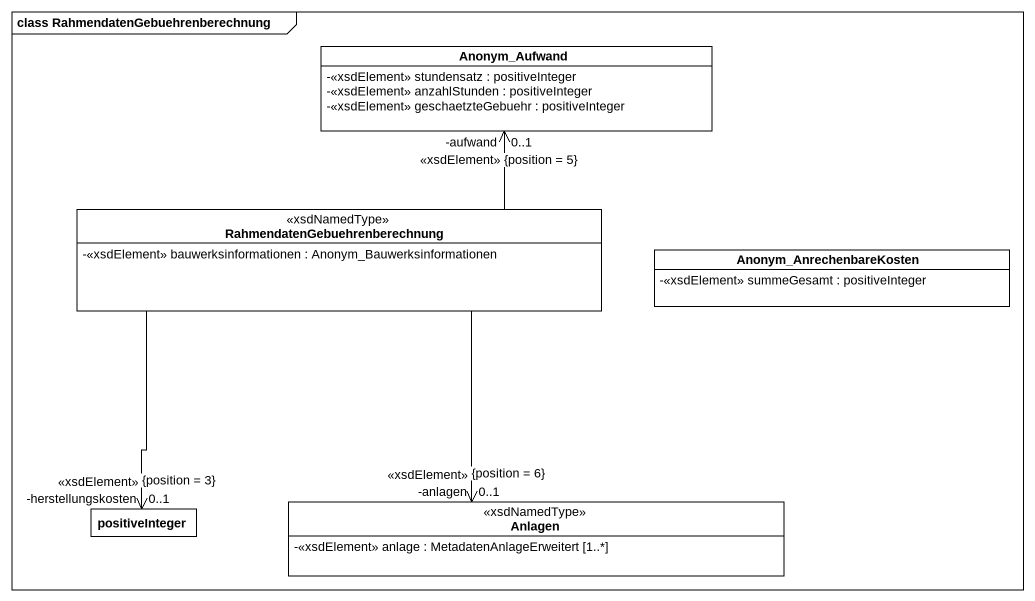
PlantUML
@startuml
mainframe class RahmendatenGebuehrenberechnung
hide circle
hide empty members
skinparam classAttributeIconSize 0
class Anonym_Aufwand {
  -<<xsdElement>> stundensatz : positiveInteger
  -<<xsdElement>> anzahlStunden : positiveInteger
  -<<xsdElement>> geschaetzteGebuehr : positiveInteger
}
class "RahmendatenGebuehrenberechnung" as RahmendatenGebuehrenberechnu <<xsdNamedType>> {
  -<<xsdElement>> bauwerksinformationen : Anonym_Bauwerksinformationen
}
class Anonym_AnrechenbareKosten {
  -<<xsdElement>> summeGesamt : positiveInteger
}
class positiveInteger
class Anlagen <<xsdNamedType>> {
  -<<xsdElement>> anlage : MetadatenAnlageErweitert [1..*]
}
Anonym_Aufwand "-aufwand\n<<xsdElement>>\n0..1\n{position = 5}" <-- RahmendatenGebuehrenberechnu
positiveInteger "-herstellungskosten\n<<xsdElement>>\n0..1\n{position = 3}" <-up- RahmendatenGebuehrenberechnu
Anlagen "-anlagen\n<<xsdElement>>\n0..1\n{position = 6}" <-up- RahmendatenGebuehrenberechnu
@enduml
